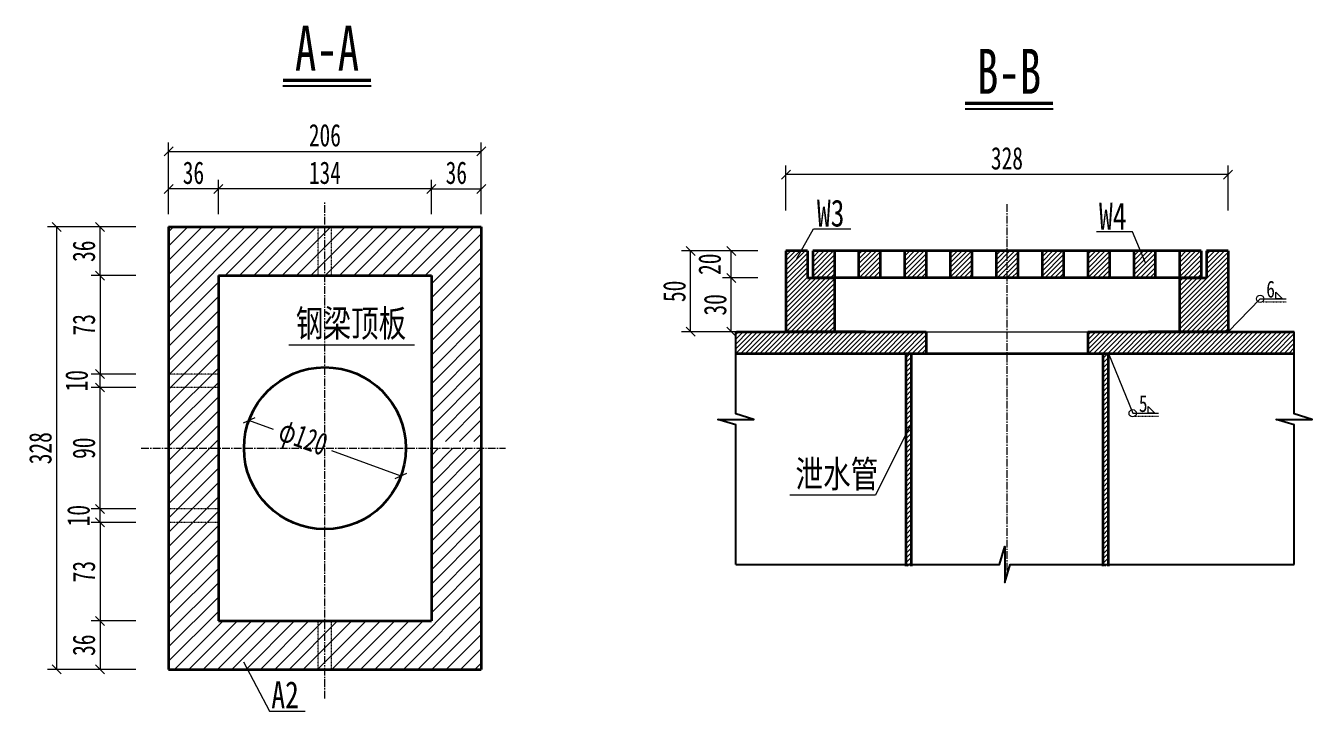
# Model space of a CAD drawing. Header units: millimetres. Extents: x 44523 to 62193, y -26655 to -567.
# Drawn here: x 45695 to 46650, y -25388 to -24880 of the extents above; entities that cross this region are included whole.
import ezdxf
from ezdxf.enums import TextEntityAlignment as Align

# ---------------------------------------------------------------- set-up
doc = ezdxf.new("R2010")
doc.units = ezdxf.units.MM
doc.linetypes.add('CENTER2', pattern=[28.575, 19.05, -3.175, 3.175, -3.175])
doc.linetypes.add('DASHED', pattern=[0.75, 0.5, -0.25])
doc.layers.get('Defpoints').update_dxf_attribs({"color": 8})
for name, color, linetype, lineweight in [('BAR', 7, 'Continuous', 13), ('DASHED', 4, 'DASHED', 15), ('Dim', 4, 'Continuous', 15), ('psk', 3, 'Continuous', 25), ('中心线', 2, 'CENTER2', 15), ('填充线', 8, 'Continuous', 9), ('标注线及字体', 2, 'Continuous', 15), ('细实线', 4, 'Continuous', 15), ('结构轮廓', 1, 'Continuous', 35)]:
    doc.layers.add(name, color=color, linetype=linetype, lineweight=lineweight)
doc.styles.add('111', font='', dxfattribs={"width": 0.7})
doc.styles.add('仿宋字', font='', dxfattribs={"width": 0.7})
doc.styles.get('111').set_extended_font_data('仿宋_GB2312')
doc.styles.get('仿宋字').set_extended_font_data('仿宋_GB2312')
doc.dimstyles.new('200', dxfattribs={"dimscale": 0, "dimtxt": 2.5, "dimasz": 1, "dimexe": 1, "dimexo": 1, "dimgap": 0.6, "dimtad": 1, "dimdec": 0, "dimdsep": 46, "dimtxsty": '111', "dimblk": 'OBLIQUE', "dimcen": 0, "dimclrd": 4, "dimclre": 4, "dimclrt": 4, "dimadec": 1, "dimazin": 2, "dimtfac": 1, "dimtdec": 0, "dimtix": 1, "dimtmove": 2, "dimatfit": 3, "dimfxl": 4, "dimfxlon": 1, "dimtolj": 1, "dimlwd": -1, "dimlwe": -1, "dimarcsym": 0})
pattern_1 = [(45, (46152.4606, -32769.1037), (-1.76776695, 1.76776695), [])]

# ---------------------------------------------------------------- blocks, each defined once
blk = doc.blocks.new('_Oblique')
at = {"color": 0, "linetype": 'ByBlock', "lineweight": -2}
blk.add_line((-0.5, -0.5), (0.5, 0.5), dxfattribs=at)
blk = doc.blocks.new('*D52')
at = {"layer": 'Defpoints', "color": 0}
for p in [(46218.82, -25066.67), (46245.05, -25066.67), (46245.05, -25106.67)]:
    blk.add_point(p, dxfattribs=at)
at = {"layer": 'Dim', "color": 4}
for p, q in [((46238.38, -25066.67), (46212.16, -25066.67)), ((46218.82, -25106.67), (46218.82, -25066.67)), ((46238.38, -25106.67), (46212.16, -25106.67))]:
    blk.add_line(p, q, dxfattribs=at)
at = {"layer": 'Dim', "color": 4, "xscale": 6.666666666666666, "yscale": 6.666666666666666, "zscale": 6.666666666666666}
for p, rotation in [((46218.82, -25066.67), 90), ((46218.82, -25106.67), 270)]:
    blk.add_blockref('_Oblique', p, dxfattribs=dict(at, rotation=rotation))
at = {"layer": 'Dim', "color": 4, "insert": (46206.9, -25086.67), "char_height": 16.667, "attachment_point": 5, "rotation": 90, "style": '111'}
blk.add_mtext('\\A1;30', dxfattribs=at)
blk = doc.blocks.new('*D53')
at = {"layer": 'Defpoints', "color": 0}
for p in [(46218.82, -25046.67), (46245.05, -25046.67), (46245.05, -25066.67)]:
    blk.add_point(p, dxfattribs=at)
at = {"layer": 'Dim', "color": 4}
for p, q in [((46238.38, -25046.67), (46212.16, -25046.67)), ((46218.82, -25066.67), (46218.82, -25046.67)), ((46238.38, -25066.67), (46212.16, -25066.67))]:
    blk.add_line(p, q, dxfattribs=at)
at = {"layer": 'Dim', "color": 4, "xscale": 6.666666666666666, "yscale": 6.666666666666666, "zscale": 6.666666666666666}
for p, rotation in [((46218.82, -25046.67), 90), ((46218.82, -25066.67), 270)]:
    blk.add_blockref('_Oblique', p, dxfattribs=dict(at, rotation=rotation))
at = {"layer": 'Dim', "color": 4, "insert": (46202.82, -25056.58), "char_height": 16.667, "attachment_point": 5, "rotation": 90, "style": '111'}
blk.add_mtext('\\A1;20', dxfattribs=at)
blk = doc.blocks.new('*D54')
at = {"layer": 'Defpoints', "color": 0}
for p in [(46259.28, -24990.08), (46259.28, -25024.19), (46587.28, -25024.19)]:
    blk.add_point(p, dxfattribs=at)
at = {"layer": 'Dim', "color": 4}
for p, q in [((46259.28, -25016.75), (46259.28, -24983.42)), ((46587.28, -25016.75), (46587.28, -24983.42)), ((46587.28, -24990.08), (46259.28, -24990.08))]:
    blk.add_line(p, q, dxfattribs=at)
at = {"layer": 'Dim', "color": 4, "xscale": 6.666666666666666, "yscale": 6.666666666666666, "zscale": 6.666666666666666, "rotation": 180}
blk.add_blockref('_Oblique', (46259.28, -24990.08), dxfattribs=at)
at = {"layer": 'Dim', "color": 4, "xscale": 6.666666666666666, "yscale": 6.666666666666666, "zscale": 6.666666666666666}
blk.add_blockref('_Oblique', (46587.28, -24990.08), dxfattribs=at)
at = {"layer": 'Dim', "color": 4, "insert": (46423.28, -24978.16), "char_height": 16.667, "attachment_point": 5, "style": '111'}
blk.add_mtext('\\A1;328', dxfattribs=at)
blk = doc.blocks.new('*D55')
at = {"layer": 'Defpoints', "color": 0}
for p in [(46188.56, -25046.67), (46281.69, -25046.67), (46281.69, -25106.67)]:
    blk.add_point(p, dxfattribs=at)
at = {"layer": 'Dim', "color": 4}
for p, q in [((46215.23, -25046.67), (46181.9, -25046.67)), ((46188.56, -25106.67), (46188.56, -25046.67)), ((46215.23, -25106.67), (46181.9, -25106.67))]:
    blk.add_line(p, q, dxfattribs=at)
at = {"layer": 'Dim', "color": 4, "xscale": 6.666666666666666, "yscale": 6.666666666666666, "zscale": 6.666666666666666}
for p, rotation in [((46188.56, -25046.67), 90), ((46188.56, -25106.67), 270)]:
    blk.add_blockref('_Oblique', p, dxfattribs=dict(at, rotation=rotation))
at = {"layer": 'Dim', "color": 4, "insert": (46176.64, -25076.67), "char_height": 16.667, "attachment_point": 5, "rotation": 90, "style": '111'}
blk.add_mtext('\\A1;50', dxfattribs=at)
blk = doc.blocks.new('*D56')
at = {"layer": 'Defpoints', "color": 0}
for p in [(45761.23, -25028.94), (45718.31, -25356.94), (45761.23, -25356.94)]:
    blk.add_point(p, dxfattribs=at)
at = {"layer": 'Dim', "color": 4}
for p, q in [((45744.97, -25028.94), (45711.64, -25028.94)), ((45718.31, -25028.94), (45718.31, -25356.94)), ((45744.97, -25356.94), (45711.64, -25356.94))]:
    blk.add_line(p, q, dxfattribs=at)
at = {"layer": 'Dim', "color": 4, "xscale": 6.666666666666666, "yscale": 6.666666666666666, "zscale": 6.666666666666666}
for p, rotation in [((45718.31, -25028.94), 90), ((45718.31, -25356.94), 270)]:
    blk.add_blockref('_Oblique', p, dxfattribs=dict(at, rotation=rotation))
at = {"layer": 'Dim', "color": 4, "insert": (45706.38, -25192.94), "char_height": 16.667, "attachment_point": 5, "rotation": 90, "style": '111'}
blk.add_mtext('\\A1;328', dxfattribs=at)
blk = doc.blocks.new('*D57')
at = {"layer": 'Defpoints', "color": 0}
for p in [(45860.99, -25172.4), (45973.74, -25213.49)]:
    blk.add_point(p, dxfattribs=at)
at = {"layer": 'Dim', "color": 4}
for p, q in [((45879.14, -25179.02), (45860.99, -25172.4)), ((45922.15, -25194.69), (45973.74, -25213.49))]:
    blk.add_line(p, q, dxfattribs=at)
at = {"layer": 'Dim', "color": 4, "xscale": 6.666666666666666, "yscale": 6.666666666666666, "zscale": 6.666666666666666}
for p, rotation in [((45860.99, -25172.4), 159.9782500133699), ((45973.74, -25213.49), 339.9782500133698)]:
    blk.add_blockref('_Oblique', p, dxfattribs=dict(at, rotation=rotation))
at = {"layer": 'Dim', "color": 4, "insert": (45900.65, -25186.85), "char_height": 16.6667, "attachment_point": 5, "rotation": 339.97825, "style": '111'}
blk.add_mtext('\\A1;\\f仿宋_GB2312|b0|i0|c134|p49;φ\\f仿宋_GB2312|b0|i0|c134|p49;120', dxfattribs=at)
blk = doc.blocks.new('*D58')
at = {"layer": 'Defpoints', "color": 0}
for p in [(46033.36, -24972.98), (45801.36, -25026.23), (46033.36, -25026.23)]:
    blk.add_point(p, dxfattribs=at)
at = {"layer": 'Dim', "color": 4}
for p, q in [((45801.36, -24999.64), (45801.36, -24966.31)), ((45801.36, -24972.98), (46033.36, -24972.98)), ((46033.36, -24999.64), (46033.36, -24966.31))]:
    blk.add_line(p, q, dxfattribs=at)
at = {"layer": 'Dim', "color": 4, "xscale": 6.666666666666666, "yscale": 6.666666666666666, "zscale": 6.666666666666666, "rotation": 180}
blk.add_blockref('_Oblique', (45801.36, -24972.98), dxfattribs=at)
at = {"layer": 'Dim', "color": 4, "xscale": 6.666666666666666, "yscale": 6.666666666666666, "zscale": 6.666666666666666}
blk.add_blockref('_Oblique', (46033.36, -24972.98), dxfattribs=at)
at = {"layer": 'Dim', "color": 4, "insert": (45917.36, -24961.05), "char_height": 16.667, "attachment_point": 5, "style": '111'}
blk.add_mtext('\\A1;206', dxfattribs=at)
blk = doc.blocks.new('*D59')
at = {"layer": 'Defpoints', "color": 0}
for p in [(45838.36, -25000.77), (45838.36, -25026.23), (45996.36, -25025.3)]:
    blk.add_point(p, dxfattribs=at)
at = {"layer": 'Dim', "color": 4}
for p, q in [((45838.36, -25019.56), (45838.36, -24994.11)), ((45996.36, -25000.77), (45838.36, -25000.77)), ((45996.36, -25018.63), (45996.36, -24994.11))]:
    blk.add_line(p, q, dxfattribs=at)
at = {"layer": 'Dim', "color": 4, "xscale": 6.666666666666666, "yscale": 6.666666666666666, "zscale": 6.666666666666666, "rotation": 180}
blk.add_blockref('_Oblique', (45838.36, -25000.77), dxfattribs=at)
at = {"layer": 'Dim', "color": 4, "xscale": 6.666666666666666, "yscale": 6.666666666666666, "zscale": 6.666666666666666}
blk.add_blockref('_Oblique', (45996.36, -25000.77), dxfattribs=at)
at = {"layer": 'Dim', "color": 4, "insert": (45917.36, -24988.85), "char_height": 16.667, "attachment_point": 5, "style": '111'}
blk.add_mtext('\\A1;134', dxfattribs=at)
blk = doc.blocks.new('*D60')
at = {"layer": 'Defpoints', "color": 0}
for p in [(45801.36, -25000.77), (45801.36, -25026.23), (45838.36, -25026.23)]:
    blk.add_point(p, dxfattribs=at)
at = {"layer": 'Dim', "color": 4}
for p, q in [((45801.36, -25019.56), (45801.36, -24994.11)), ((45838.36, -25000.77), (45801.36, -25000.77)), ((45838.36, -25019.56), (45838.36, -24994.11))]:
    blk.add_line(p, q, dxfattribs=at)
at = {"layer": 'Dim', "color": 4, "xscale": 6.666666666666666, "yscale": 6.666666666666666, "zscale": 6.666666666666666, "rotation": 180}
blk.add_blockref('_Oblique', (45801.36, -25000.77), dxfattribs=at)
at = {"layer": 'Dim', "color": 4, "xscale": 6.666666666666666, "yscale": 6.666666666666666, "zscale": 6.666666666666666}
blk.add_blockref('_Oblique', (45838.36, -25000.77), dxfattribs=at)
at = {"layer": 'Dim', "color": 4, "insert": (45819.86, -24988.85), "char_height": 16.667, "attachment_point": 5, "style": '111'}
blk.add_mtext('\\A1;36', dxfattribs=at)
blk = doc.blocks.new('*D61')
at = {"layer": 'Defpoints', "color": 0}
for p in [(46033.36, -25000.77), (45996.36, -25026.23), (46033.36, -25026.23)]:
    blk.add_point(p, dxfattribs=at)
at = {"layer": 'Dim', "color": 4}
for p, q in [((45996.36, -25019.56), (45996.36, -24994.11)), ((45996.36, -25000.77), (46033.36, -25000.77)), ((46033.36, -25019.56), (46033.36, -24994.11))]:
    blk.add_line(p, q, dxfattribs=at)
at = {"layer": 'Dim', "color": 4, "xscale": 6.666666666666666, "yscale": 6.666666666666666, "zscale": 6.666666666666666, "rotation": 180}
blk.add_blockref('_Oblique', (45996.36, -25000.77), dxfattribs=at)
at = {"layer": 'Dim', "color": 4, "xscale": 6.666666666666666, "yscale": 6.666666666666666, "zscale": 6.666666666666666}
blk.add_blockref('_Oblique', (46033.36, -25000.77), dxfattribs=at)
at = {"layer": 'Dim', "color": 4, "insert": (46014.86, -24988.85), "char_height": 16.667, "attachment_point": 5, "style": '111'}
blk.add_mtext('\\A1;36', dxfattribs=at)
blk = doc.blocks.new('*D62')
at = {"layer": 'Defpoints', "color": 0}
for p in [(45750.55, -25028.94), (45801.36, -25028.94), (45838.36, -25064.94)]:
    blk.add_point(p, dxfattribs=at)
at = {"layer": 'Dim', "color": 4}
for p, q in [((45777.22, -25028.94), (45743.89, -25028.94)), ((45750.55, -25064.94), (45750.55, -25028.94)), ((45777.22, -25064.94), (45743.89, -25064.94))]:
    blk.add_line(p, q, dxfattribs=at)
at = {"layer": 'Dim', "color": 4, "xscale": 6.666666666666666, "yscale": 6.666666666666666, "zscale": 6.666666666666666}
for p, rotation in [((45750.55, -25028.94), 90), ((45750.55, -25064.94), 270)]:
    blk.add_blockref('_Oblique', p, dxfattribs=dict(at, rotation=rotation))
at = {"layer": 'Dim', "color": 4, "insert": (45738.63, -25046.94), "char_height": 16.667, "attachment_point": 5, "rotation": 90, "style": '111'}
blk.add_mtext('\\A1;36', dxfattribs=at)
blk = doc.blocks.new('*D63')
at = {"layer": 'Defpoints', "color": 0}
for p in [(45838.36, -25064.94), (45750.55, -25137.94), (45801.36, -25137.94)]:
    blk.add_point(p, dxfattribs=at)
at = {"layer": 'Dim', "color": 4}
for p, q in [((45777.22, -25064.94), (45743.89, -25064.94)), ((45750.55, -25064.94), (45750.55, -25137.94)), ((45777.22, -25137.94), (45743.89, -25137.94))]:
    blk.add_line(p, q, dxfattribs=at)
at = {"layer": 'Dim', "color": 4, "xscale": 6.666666666666666, "yscale": 6.666666666666666, "zscale": 6.666666666666666}
for p, rotation in [((45750.55, -25064.94), 90), ((45750.55, -25137.94), 270)]:
    blk.add_blockref('_Oblique', p, dxfattribs=dict(at, rotation=rotation))
at = {"layer": 'Dim', "color": 4, "insert": (45738.63, -25101.44), "char_height": 16.667, "attachment_point": 5, "rotation": 90, "style": '111'}
blk.add_mtext('\\A1;73', dxfattribs=at)
blk = doc.blocks.new('*D64')
at = {"layer": 'Defpoints', "color": 0}
for p in [(45801.36, -25147.94), (45750.53, -25237.94), (45791.85, -25237.94)]:
    blk.add_point(p, dxfattribs=at)
at = {"layer": 'Dim', "color": 4}
for p, q in [((45777.2, -25147.94), (45743.87, -25147.94)), ((45750.53, -25147.94), (45750.53, -25237.94)), ((45777.2, -25237.94), (45743.87, -25237.94))]:
    blk.add_line(p, q, dxfattribs=at)
at = {"layer": 'Dim', "color": 4, "xscale": 6.666666666666666, "yscale": 6.666666666666666, "zscale": 6.666666666666666}
for p, rotation in [((45750.53, -25147.94), 90), ((45750.53, -25237.94), 270)]:
    blk.add_blockref('_Oblique', p, dxfattribs=dict(at, rotation=rotation))
at = {"layer": 'Dim', "color": 4, "insert": (45738.61, -25192.94), "char_height": 16.667, "attachment_point": 5, "rotation": 90, "style": '111'}
blk.add_mtext('\\A1;90', dxfattribs=at)
blk = doc.blocks.new('*D65')
at = {"layer": 'Defpoints', "color": 0}
for p in [(45801.36, -25247.94), (45750.55, -25320.94), (45838.36, -25320.94)]:
    blk.add_point(p, dxfattribs=at)
at = {"layer": 'Dim', "color": 4}
for p, q in [((45777.22, -25247.94), (45743.89, -25247.94)), ((45750.55, -25247.94), (45750.55, -25320.94)), ((45777.22, -25320.94), (45743.89, -25320.94))]:
    blk.add_line(p, q, dxfattribs=at)
at = {"layer": 'Dim', "color": 4, "xscale": 6.666666666666666, "yscale": 6.666666666666666, "zscale": 6.666666666666666}
for p, rotation in [((45750.55, -25247.94), 90), ((45750.55, -25320.94), 270)]:
    blk.add_blockref('_Oblique', p, dxfattribs=dict(at, rotation=rotation))
at = {"layer": 'Dim', "color": 4, "insert": (45738.63, -25284.44), "char_height": 16.667, "attachment_point": 5, "rotation": 90, "style": '111'}
blk.add_mtext('\\A1;73', dxfattribs=at)
blk = doc.blocks.new('*D66')
at = {"layer": 'Defpoints', "color": 0}
for p in [(45750.55, -25237.94), (45801.36, -25237.94), (45801.36, -25247.94)]:
    blk.add_point(p, dxfattribs=at)
at = {"layer": 'Dim', "color": 4}
for p, q in [((45777.22, -25237.94), (45743.89, -25237.94)), ((45750.55, -25247.94), (45750.55, -25237.94)), ((45777.22, -25247.94), (45743.89, -25247.94))]:
    blk.add_line(p, q, dxfattribs=at)
at = {"layer": 'Dim', "color": 4, "xscale": 6.666666666666666, "yscale": 6.666666666666666, "zscale": 6.666666666666666}
for p, rotation in [((45750.55, -25237.94), 90), ((45750.55, -25247.94), 270)]:
    blk.add_blockref('_Oblique', p, dxfattribs=dict(at, rotation=rotation))
at = {"layer": 'Dim', "color": 4, "insert": (45734.6, -25242.94), "char_height": 16.667, "attachment_point": 5, "rotation": 90, "style": '111'}
blk.add_mtext('\\A1;10', dxfattribs=at)
blk = doc.blocks.new('*D67')
at = {"layer": 'Defpoints', "color": 0}
for p in [(45838.36, -25320.94), (45750.55, -25356.94), (45838.36, -25356.94)]:
    blk.add_point(p, dxfattribs=at)
at = {"layer": 'Dim', "color": 4}
for p, q in [((45777.22, -25320.94), (45743.89, -25320.94)), ((45750.55, -25320.94), (45750.55, -25356.94)), ((45777.22, -25356.94), (45743.89, -25356.94))]:
    blk.add_line(p, q, dxfattribs=at)
at = {"layer": 'Dim', "color": 4, "xscale": 6.666666666666666, "yscale": 6.666666666666666, "zscale": 6.666666666666666}
for p, rotation in [((45750.55, -25320.94), 90), ((45750.55, -25356.94), 270)]:
    blk.add_blockref('_Oblique', p, dxfattribs=dict(at, rotation=rotation))
at = {"layer": 'Dim', "color": 4, "insert": (45738.63, -25338.94), "char_height": 16.667, "attachment_point": 5, "rotation": 90, "style": '111'}
blk.add_mtext('\\A1;36', dxfattribs=at)
blk = doc.blocks.new('*D68')
at = {"layer": 'Defpoints', "color": 0}
for p in [(45750.55, -25137.94), (45801.36, -25137.94), (45801.36, -25147.94)]:
    blk.add_point(p, dxfattribs=at)
at = {"layer": 'Dim', "color": 4}
for p, q in [((45777.22, -25137.94), (45743.89, -25137.94)), ((45750.55, -25147.94), (45750.55, -25137.94)), ((45777.22, -25147.94), (45743.89, -25147.94))]:
    blk.add_line(p, q, dxfattribs=at)
at = {"layer": 'Dim', "color": 4, "xscale": 6.666666666666666, "yscale": 6.666666666666666, "zscale": 6.666666666666666}
for p, rotation in [((45750.55, -25137.94), 90), ((45750.55, -25147.94), 270)]:
    blk.add_blockref('_Oblique', p, dxfattribs=dict(at, rotation=rotation))
at = {"layer": 'Dim', "color": 4, "insert": (45733.21, -25142.94), "char_height": 16.667, "attachment_point": 5, "rotation": 90, "style": '111'}
blk.add_mtext('\\A1;10', dxfattribs=at)

msp = doc.modelspace()

# ---------------------------------------------------------------- hatches: boundary and pattern name
at = {"layer": '填充线'}
h = msp.add_hatch(dxfattribs=at)
h.set_pattern_fill('ANSI31', color=256, scale=60, style=0)
h.set_pattern_definition([(45, (24374.44, -41707.8125), (-5.3033009, 5.3033009), [])])
h.paths.add_polyline_path([(45912.36, -25028.94), (45801.36, -25028.94), (45801.36, -25087.94), (45838.36, -25087.94), (45838.36, -25064.94), (45912.36, -25064.94)])
h.paths.add_polyline_path([(45917.36, -25028.94), (45912.36, -25028.94), (45912.36, -25064.94), (45917.36, -25064.94)])
h.paths.add_polyline_path([(45922.36, -25028.94), (45917.36, -25028.94), (45917.36, -25064.94), (45922.36, -25064.94)])
h.paths.add_polyline_path([(46033.36, -25028.94), (45922.36, -25028.94), (45922.36, -25064.94), (45996.36, -25064.94), (45996.36, -25087.94), (46033.36, -25087.94)])
h.paths.add_polyline_path([(46033.36, -25087.94), (45996.36, -25087.94), (45996.36, -25097.94), (46033.36, -25097.94)])
h.paths.add_polyline_path([(46033.36, -25097.94), (45996.36, -25097.94), (45996.36, -25187.94), (46033.36, -25187.94)])
h.paths.add_polyline_path([(46033.36, -25192.94), (45996.36, -25192.94), (45996.36, -25197.94), (46033.36, -25197.94)])
h.paths.add_polyline_path([(46033.36, -25197.94), (45996.36, -25197.94), (45996.36, -25287.94), (46033.36, -25287.94)])
h.paths.add_polyline_path([(46033.36, -25287.94), (45996.36, -25287.94), (45996.36, -25297.94), (46033.36, -25297.94)])
h.paths.add_polyline_path([(46033.36, -25297.94), (45996.36, -25297.94), (45996.36, -25320.94), (45922.36, -25320.94), (45922.36, -25356.94), (46033.36, -25356.94)])
h.paths.add_polyline_path([(45922.36, -25320.94), (45917.36, -25320.94), (45917.36, -25356.94), (45922.36, -25356.94)])
h.paths.add_polyline_path([(45917.36, -25320.94), (45912.36, -25320.94), (45912.36, -25356.94), (45917.36, -25356.94)])
h.paths.add_polyline_path([(45912.36, -25320.94), (45838.36, -25320.94), (45838.36, -25297.94), (45801.36, -25297.94), (45801.36, -25356.94), (45912.36, -25356.94)])
h.paths.add_polyline_path([(45838.36, -25287.94), (45801.36, -25287.94), (45801.36, -25297.94), (45838.36, -25297.94)])
h.paths.add_polyline_path([(45838.36, -25197.94), (45801.36, -25197.94), (45801.36, -25287.94), (45838.36, -25287.94)])
h.paths.add_polyline_path([(45838.36, -25192.94), (45801.36, -25192.94), (45801.36, -25197.94), (45838.36, -25197.94)])
h.paths.add_polyline_path([(45838.36, -25187.94), (45801.36, -25187.94), (45801.36, -25192.94), (45838.36, -25192.94)])
h.paths.add_polyline_path([(45838.36, -25097.94), (45801.36, -25097.94), (45801.36, -25187.94), (45838.36, -25187.94)])
h.paths.add_polyline_path([(45838.36, -25087.94), (45801.36, -25087.94), (45801.36, -25097.94), (45838.36, -25097.94)])
h = msp.add_hatch(dxfattribs=at)
h.set_pattern_fill('ANSI31', color=256, scale=20, style=0)
h.set_pattern_definition(pattern_1)
h.paths.add_polyline_path([(46259.28, -25046.67), (46259.28, -25106.67), (46295.28, -25106.67), (46295.28, -25066.67), (46275.28, -25066.67), (46275.28, -25046.67)])
h.paths.add_polyline_path([(46587.28, -25106.67), (46587.28, -25046.67), (46571.28, -25046.67), (46571.28, -25066.67), (46551.28, -25066.67), (46551.28, -25106.67)])
h = msp.add_hatch(dxfattribs=at)
h.set_pattern_fill('ANSI31', color=256, scale=20, style=0)
h.set_pattern_definition(pattern_1)
h.paths.add_polyline_path([(46295.28, -25066.67), (46295.28, -25046.67), (46279.28, -25046.67), (46279.28, -25066.67)])
h.paths.add_polyline_path([(46329.28, -25066.67), (46329.28, -25046.67), (46313.28, -25046.67), (46313.28, -25066.67)])
h.paths.add_polyline_path([(46363.28, -25066.67), (46363.28, -25046.67), (46347.28, -25046.67), (46347.28, -25066.67)])
h.paths.add_polyline_path([(46397.28, -25066.67), (46397.28, -25046.67), (46381.28, -25046.67), (46381.28, -25066.67)])
h.paths.add_polyline_path([(46431.28, -25066.67), (46431.28, -25046.67), (46423.28, -25046.67), (46423.28, -25066.67)])
h.paths.add_polyline_path([(46423.28, -25066.67), (46423.28, -25046.67), (46415.28, -25046.67), (46415.28, -25066.67)])
h.paths.add_polyline_path([(46465.28, -25066.67), (46465.28, -25046.67), (46449.28, -25046.67), (46449.28, -25066.67)])
h.paths.add_polyline_path([(46499.28, -25066.67), (46499.28, -25046.67), (46483.28, -25046.67), (46483.28, -25066.67)])
h.paths.add_polyline_path([(46533.28, -25066.67), (46533.28, -25046.67), (46517.28, -25046.67), (46517.28, -25066.67)])
h.paths.add_polyline_path([(46551.28, -25066.67), (46567.28, -25066.67), (46567.28, -25046.67), (46551.28, -25046.67)])
h = msp.add_hatch(dxfattribs=at)
h.set_pattern_fill('ANSI31', color=256, scale=20, style=0)
h.set_pattern_definition(pattern_1)
h.paths.add_polyline_path([(46222.64, -25122.67), (46363.28, -25122.67), (46363.28, -25106.67), (46222.64, -25106.67)])
h = msp.add_hatch(dxfattribs=at)
h.set_pattern_fill('ANSI31', color=256, scale=20, style=0)
h.set_pattern_definition(pattern_1)
h.paths.add_polyline_path([(46636.42, -25122.67), (46636.42, -25106.67), (46483.28, -25106.67), (46483.28, -25122.67)])
h = msp.add_hatch(dxfattribs=at)
h.set_pattern_fill('ANSI31', color=256, scale=20, style=0)
h.set_pattern_definition([(45, (46153.4606, -32763.1037), (-1.76776695, 1.76776695), [])])
h.paths.add_polyline_path([(46352.28, -25122.67), (46348.28, -25122.67), (46348.28, -25280.42), (46352.28, -25280.42)])
h = msp.add_hatch(dxfattribs=at)
h.set_pattern_fill('ANSI31', color=256, scale=20, style=0)
h.set_pattern_definition([(45, (46151.4606, -32763.1037), (-1.76776695, 1.76776695), [])])
h.paths.add_polyline_path([(46498.28, -25122.67), (46494.28, -25122.67), (46494.28, -25280.42), (46498.28, -25280.42)])

# ---------------------------------------------------------------- linework, layer by layer
at = {"color": 4}
for p, q in [((45886.26, -24924.3), (45951.62, -24924.3)), ((46392.18, -24941.4), (46457.54, -24941.4))]:
    msp.add_line(p, q, dxfattribs=at)
at = {"color": 6, "const_width": 2.4}
for points in [[(45886.26, -24920.3), (45951.62, -24920.3)], [(46392.18, -24937.4), (46457.54, -24937.4)]]:
    msp.add_lwpolyline(points, dxfattribs=at)
at = {"color": 4}
for points in [[(46222.14, -25279.17), (46222.14, -25175.55), (46208.81, -25171.55), (46235.48, -25171.55), (46222.14, -25167.55), (46222.14, -25162.22), (46222.14, -25106.67)], [(46636.42, -25279.17), (46636.42, -25175.55), (46623.09, -25171.55), (46649.76, -25171.55), (46636.42, -25167.55), (46636.42, -25162.22), (46636.42, -25106.67)], [(46222.14, -25279.17), (46417.73, -25279.17), (46421.73, -25265.84), (46421.73, -25292.51), (46425.73, -25279.17), (46431.06, -25279.17), (46636.42, -25279.17)]]:
    msp.add_lwpolyline(points, dxfattribs=at)
at = {"layer": 'BAR', "color": 4}
for p, q in [((46622.62, -25077.28), (46627.57, -25082.23)), ((46528.06, -25162.08), (46533.01, -25167.03))]:
    msp.add_line(p, q, dxfattribs=at)
for points in [[(46627.57, -25082.23), (46622.62, -25082.23), (46622.62, -25077.28)], [(46533.01, -25167.03), (46528.06, -25167.03), (46528.06, -25162.08)]]:
    msp.add_lwpolyline(points, dxfattribs=at)
at = {"layer": 'DASHED', "color": 7, "ltscale": 0.2}
for p, q in [((45912.36, -25064.94), (45912.36, -25028.94)), ((45922.36, -25064.94), (45922.36, -25028.94)), ((45838.36, -25137.94), (45801.36, -25137.94)), ((45838.36, -25147.94), (45801.36, -25147.94)), ((45838.36, -25237.94), (45801.36, -25237.94)), ((45838.36, -25237.94), (45801.36, -25237.94)), ((45838.36, -25247.94), (45801.36, -25247.94)), ((45838.36, -25247.94), (45801.36, -25247.94)), ((45912.36, -25356.94), (45912.36, -25320.94)), ((45922.36, -25356.94), (45922.36, -25320.94))]:
    msp.add_line(p, q, dxfattribs=at)
at = {"layer": 'Dim'}
for p, q in [((46267.38, -25052.31), (46279.87, -25030.31)), ((46279.87, -25030.31), (46307.45, -25030.31)), ((46516.3, -25032.54), (46489.8, -25032.54)), ((46526.13, -25055.45), (46516.3, -25032.54)), ((45890.65, -25116.29), (45983.72, -25116.29)), ((46351.57, -25176.1), (46325.72, -25227.74)), ((46325.72, -25227.74), (46262.3, -25227.74)), ((45856.9, -25351.35), (45876.38, -25387.9)), ((45876.38, -25387.9), (45902.76, -25387.9))]:
    msp.add_line(p, q, dxfattribs=at)
at = {"layer": 'Dim', "linetype": 'DASHED', "ltscale": 0.02}
for p, q in [((46613.05, -25084.51), (46630.36, -25084.51)), ((46518.49, -25169.31), (46535.81, -25169.31))]:
    msp.add_line(p, q, dxfattribs=at)
at = {"layer": 'Dim'}
for centre in [(46611.09, -25082.23), (46516.54, -25167.03)]:
    msp.add_circle(centre, 2.71, dxfattribs=at)
at = {"layer": 'psk', "color": 1, "linetype": 'ByBlock', "lineweight": 0}
for p, q in [((46259.28, -25046.67), (46259.28, -25106.67)), ((46259.28, -25046.67), (46259.28, -25066.67)), ((46587.28, -25046.67), (46587.28, -25106.67)), ((46587.28, -25046.67), (46587.28, -25066.67))]:
    msp.add_line(p, q, dxfattribs=at)
at = {"layer": '中心线', "ltscale": 0.3}
for p, q in [((45917.36, -25378.52), (45917.36, -25009.98)), ((46423.28, -25012.13), (46423.28, -25286.42)), ((45781.12, -25192.94), (46051.31, -25192.94))]:
    msp.add_line(p, q, dxfattribs=at)
at = {"layer": '细实线'}
msp.add_line((46363.28, -25106.67), (46483.28, -25106.67), dxfattribs=at)
at = {"layer": '结构轮廓'}
for p, q in [((45801.36, -25028.94), (46033.36, -25028.94)), ((45801.36, -25028.94), (45801.36, -25356.94)), ((46033.36, -25028.94), (46033.36, -25356.94)), ((46259.28, -25046.67), (46259.28, -25106.67)), ((46275.28, -25046.67), (46259.28, -25046.67)), ((46275.28, -25046.67), (46275.28, -25066.67)), ((46279.28, -25046.67), (46279.28, -25066.67)), ((46567.28, -25046.67), (46279.28, -25046.67)), ((46295.28, -25046.67), (46295.28, -25066.67)), ((46313.28, -25046.67), (46313.28, -25066.67)), ((46329.28, -25046.67), (46329.28, -25066.67)), ((46347.28, -25046.67), (46347.28, -25066.67)), ((46363.28, -25046.67), (46363.28, -25066.67)), ((46381.28, -25046.67), (46381.28, -25066.67)), ((46397.28, -25046.67), (46397.28, -25066.67)), ((46415.28, -25046.67), (46415.28, -25066.67)), ((46431.28, -25046.67), (46431.28, -25066.67)), ((46449.28, -25046.67), (46449.28, -25066.67)), ((46465.28, -25046.67), (46465.28, -25066.67)), ((46483.28, -25046.67), (46483.28, -25066.67)), ((46499.28, -25046.67), (46499.28, -25066.67)), ((46517.28, -25046.67), (46517.28, -25066.67)), ((46533.28, -25046.67), (46533.28, -25066.67)), ((46551.28, -25046.67), (46551.28, -25066.67)), ((46567.28, -25046.67), (46567.28, -25066.67)), ((46571.28, -25046.67), (46571.28, -25066.67)), ((46587.28, -25046.67), (46571.28, -25046.67)), ((46587.28, -25046.67), (46587.28, -25106.67)), ((45838.36, -25064.94), (45996.36, -25064.94)), ((45838.36, -25064.94), (45838.36, -25320.94)), ((45996.36, -25064.94), (45996.36, -25320.94)), ((46275.28, -25066.67), (46295.28, -25066.67)), ((46567.28, -25066.67), (46279.28, -25066.67)), ((46295.28, -25066.67), (46295.28, -25106.67)), ((46551.28, -25066.67), (46551.28, -25106.67)), ((46551.28, -25066.67), (46571.28, -25066.67)), ((46222.64, -25106.67), (46363.28, -25106.67)), ((46318.28, -25106.67), (46259.28, -25106.67)), ((46363.28, -25106.67), (46363.28, -25122.67)), ((46483.28, -25106.67), (46483.28, -25122.67)), ((46483.28, -25106.67), (46636.42, -25106.67)), ((46587.28, -25106.67), (46528.28, -25106.67)), ((46222.64, -25122.67), (46363.28, -25122.67)), ((46348.28, -25122.67), (46348.28, -25280.42)), ((46352.28, -25122.67), (46352.28, -25280.42)), ((46363.28, -25122.67), (46483.28, -25122.67)), ((46483.28, -25122.67), (46636.42, -25122.67)), ((46494.28, -25122.67), (46494.28, -25280.42)), ((46498.28, -25122.67), (46498.28, -25280.42)), ((45838.36, -25320.94), (45996.36, -25320.94)), ((45801.36, -25356.94), (46033.36, -25356.94))]:
    msp.add_line(p, q, dxfattribs=at)
msp.add_circle((45917.36, -25192.94), 60, dxfattribs=at)

# ---------------------------------------------------------------- texts
at = {"style": '仿宋字', "width": 0.75}
for s, p in [('W3', (46282.32, -25028.67)), ('W4', (46491.57, -25030.9)), ('钢梁顶板', (45895.83, -25110.38)), ('泄水管', (46266.43, -25222.08)), ('A2', (45877.63, -25385.66))]:
    msp.add_text(s, height=20, dxfattribs=at).set_placement(p)
at = {"layer": 'Dim', "color": 7, "style": '仿宋字', "width": 0.75}
for s, p in [('6', (46615.67, -25081.28)), ('5', (46521.17, -25166.07))]:
    msp.add_text(s, height=12.5, dxfattribs=at).set_placement(p)
at = {"layer": '标注线及字体', "color": 0, "style": '111', "width": 0.7}
for s, p in [('A-A', (45918.94, -24896.48)), ('B-B', (46424.86, -24913.59))]:
    msp.add_text(s, height=33.333, dxfattribs=at).set_placement(p, align=Align.MIDDLE)

# ---------------------------------------------------------------- dimensions: what is measured, and where the dimension line sits
at = {"layer": 'Dim'}
for base, p1, p2, text, picture, middle in [((46033.36, -24972.98), (45801.36, -25026.23), (46033.36, -25026.23), '206', '*D58', (45917.36, -24961.05)), ((45801.36, -25000.77), (45838.36, -25026.23), (45801.36, -25026.23), '36', '*D60', (45819.86, -24988.85)), ((45838.36, -25000.77), (45996.36, -25025.3), (45838.36, -25026.23), '134', '*D59', (45917.36, -24988.85))]:
    dim = msp.add_linear_dim(base=base, p1=p1, p2=p2, text=text, dimstyle='200', override={"dimscale": 6.666667}, dxfattribs=at)
    dim.commit()
    dim.dimension.update_dxf_attribs({"geometry": picture, "text_midpoint": middle})
dim = msp.add_linear_dim(base=(46259.28, -24990.08), p1=(46587.28, -25024.19), p2=(46259.28, -25024.19), dimstyle='200', override={"dimscale": 6.666667}, dxfattribs=at)
dim.commit()
dim.dimension.update_dxf_attribs({"geometry": '*D54', "text_midpoint": (46423.28, -24978.16)})
for base, p1, p2, angle, text, picture, middle in [((46033.36, -25000.77), (45996.36, -25026.23), (46033.36, -25026.23), 180, '36', '*D61', (46014.86, -24988.85)), ((46188.56, -25046.67), (46281.69, -25106.67), (46281.69, -25046.67), 90, '50', '*D55', (46176.64, -25076.67)), ((46218.82, -25066.67), (46245.05, -25106.67), (46245.05, -25066.67), 90, '30', '*D52', (46206.9, -25086.67))]:
    dim = msp.add_linear_dim(base=base, p1=p1, p2=p2, angle=angle, text=text, dimstyle='200', override={"dimscale": 6.666667}, dxfattribs=at)
    dim.commit()
    dim.dimension.update_dxf_attribs({"geometry": picture, "text_midpoint": middle})
for base, p1, p2, angle, picture, middle in [((45718.31, -25356.94), (45761.23, -25028.94), (45761.23, -25356.94), 90, '*D56', (45706.38, -25192.94)), ((45750.55, -25028.94), (45838.36, -25064.94), (45801.36, -25028.94), 90, '*D62', (45738.63, -25046.94)), ((45750.55, -25137.94), (45838.36, -25064.94), (45801.36, -25137.94), 90, '*D63', (45738.63, -25101.44)), ((45750.53, -25237.94), (45801.36, -25147.94), (45791.85, -25237.94), 90, '*D64', (45738.61, -25192.94)), ((45750.55, -25320.94), (45801.36, -25247.94), (45838.36, -25320.94), 270, '*D65', (45738.63, -25284.44)), ((45750.55, -25356.94), (45838.36, -25320.94), (45838.36, -25356.94), 90, '*D67', (45738.63, -25338.94))]:
    dim = msp.add_linear_dim(base=base, p1=p1, p2=p2, angle=angle, dimstyle='200', override={"dimscale": 6.666667}, dxfattribs=at)
    dim.commit()
    dim.dimension.update_dxf_attribs({"geometry": picture, "text_midpoint": middle})
for base, p1, p2, angle, picture, middle in [((46218.82, -25046.67), (46245.05, -25066.67), (46245.05, -25046.67), 90, '*D53', (46202.82, -25056.58)), ((45750.55, -25137.94), (45801.36, -25147.94), (45801.36, -25137.94), 270, '*D68', (45733.21, -25142.94)), ((45750.55, -25237.94), (45801.36, -25247.94), (45801.36, -25237.94), 270, '*D66', (45734.6, -25242.94))]:
    dim = msp.add_linear_dim(base=base, p1=p1, p2=p2, angle=angle, dimstyle='200', override={"dimscale": 6.666667}, dxfattribs=at)
    dim.commit()
    dim.dimension.update_dxf_attribs({"geometry": picture, "text_midpoint": middle, "dimtype": 160})
dim = msp.add_diameter_dim_2p(p1=(45973.74, -25213.49), p2=(45860.99, -25172.4), text='\\f仿宋_GB2312|b0|i0|c134|p49;φ\\f仿宋_GB2312|b0|i0|c134|p49;120', dimstyle='200', override={"dimscale": 6.666667, "dimtxsty": '111'}, dxfattribs=at)
dim.commit()
dim.dimension.update_dxf_attribs({"geometry": '*D57', "text_midpoint": (45900.65, -25186.85), "dimtype": 163})

# ---------------------------------------------------------------- leaders
for points in [[(46587.28, -25106.67), (46611.09, -25082.23), (46630.36, -25082.23)], [(46498.53, -25122.67), (46516.54, -25167.03), (46535.81, -25167.03)]]:
    msp.add_leader(points, dimstyle='200', dxfattribs=at)

doc.saveas('drawing.dxf')
